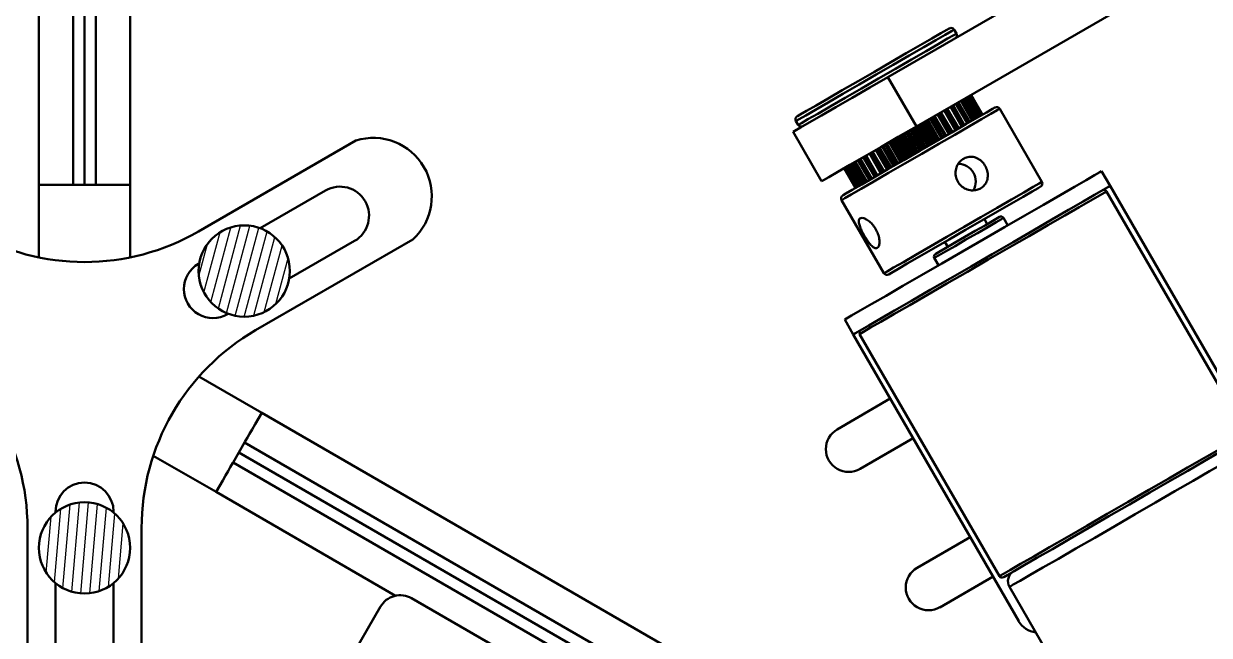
# Model space of a CAD drawing. Header units: millimetres. Extents: x 263 to 2983, y 441 to 2500.
# Drawn here: x 698.8 to 802.7, y 1775.2 to 1828.7 of the extents above; entities that cross this region are included whole.
import ezdxf

# ---------------------------------------------------------------- set-up
doc = ezdxf.new("R2010")
doc.units = ezdxf.units.MM
doc.header["$LTSCALE"] = 0.5
doc.layers.add('BOL', color=7, linetype='Continuous', lineweight=50)
doc.layers.add('HAT', color=3, linetype='Continuous')

msp = doc.modelspace()

# ---------------------------------------------------------------- hatches: boundary and pattern name
at = {"layer": 'HAT'}
h = msp.add_hatch(dxfattribs=at)
h.set_pattern_fill('ANSI31', color=256, scale=0.25, angle=30)
h.paths.add_polyline_path([(722.15, 1807.08, 1), (714.15, 1807.08, 1)])
h = msp.add_hatch(dxfattribs=at)
h.set_pattern_fill('ANSI31', color=256, scale=0.25, angle=40)
h.paths.add_polyline_path([(708.15, 1782.83, 1), (700.15, 1782.83, 1)])

# ---------------------------------------------------------------- linework, layer by layer
at = {"layer": 'BOL'}
for p, q in [((700.15, 1814.62), (700.15, 1904.62)), ((703.15, 1814.62), (703.15, 1904.62)), ((704.15, 1814.62), (704.15, 1904.62)), ((705.15, 1904.62), (705.15, 1814.62)), ((774.56, 1824.06), (816.67, 1848.38)), ((777.06, 1819.73), (819.17, 1844.05)), ((708.15, 1832.8), (708.15, 1814.62)), ((780.57, 1827.88), (780.37, 1828.22)), ((774.56, 1824.06), (777.06, 1819.73)), ((780.53, 1821.73), (781.53, 1820)), ((780.64, 1821.8), (781.64, 1820.06)), ((780.74, 1821.86), (781.74, 1820.13)), ((780.95, 1821.98), (781.95, 1820.24)), ((781.04, 1822.03), (782.04, 1820.3)), ((781.13, 1822.08), (782.13, 1820.35)), ((781.29, 1822.18), (782.29, 1820.44)), ((781.36, 1822.22), (782.36, 1820.48)), ((781.44, 1822.26), (782.44, 1820.53)), ((781.56, 1822.33), (782.56, 1820.6)), ((781.61, 1822.36), (782.61, 1820.63)), ((781.66, 1822.39), (782.66, 1820.66)), ((781.74, 1822.44), (782.74, 1820.7)), ((781.77, 1822.45), (782.77, 1820.72)), ((781.81, 1822.47), (782.81, 1820.74)), ((781.84, 1822.49), (782.84, 1820.76)), ((781.85, 1822.5), (782.85, 1820.77)), ((781.86, 1822.5), (782.86, 1820.77)), ((778.66, 1820.65), (779.66, 1818.92)), ((778.9, 1820.79), (779.9, 1819.06)), ((779.05, 1820.88), (780.05, 1819.15)), ((779.2, 1820.97), (780.2, 1819.23)), ((779.22, 1820.98), (780.22, 1819.25)), ((779.49, 1821.14), (780.49, 1819.4)), ((779.63, 1821.22), (780.63, 1819.48)), ((779.77, 1821.3), (780.77, 1819.56)), ((780.04, 1821.45), (781.04, 1819.72)), ((780.16, 1821.52), (781.16, 1819.79)), ((780.29, 1821.6), (781.29, 1819.86)), ((788.07, 1814.89), (784.37, 1821.29)), ((766.51, 1820.22), (766.71, 1819.88)), ((776.9, 1819.64), (777.9, 1817.91)), ((777.07, 1819.74), (778.07, 1818.01)), ((777.25, 1819.84), (778.25, 1818.11)), ((777.26, 1819.84), (778.26, 1818.11)), ((777.43, 1819.95), (778.43, 1818.21)), ((777.59, 1820.04), (778.59, 1818.31)), ((777.76, 1820.13), (778.76, 1818.4)), ((777.93, 1820.23), (778.93, 1818.5)), ((778.06, 1820.31), (779.06, 1818.58)), ((778.26, 1820.42), (779.26, 1818.69)), ((778.42, 1820.52), (779.42, 1818.78)), ((778.58, 1820.61), (779.58, 1818.88)), ((766.25, 1819.27), (768.75, 1814.94)), ((775.16, 1818.63), (776.16, 1816.9)), ((775.31, 1818.72), (776.31, 1816.99)), ((775.49, 1818.82), (776.49, 1817.09)), ((775.51, 1818.83), (776.51, 1817.1)), ((775.68, 1818.93), (776.68, 1817.2)), ((775.85, 1819.03), (776.85, 1817.3)), ((775.96, 1819.09), (776.96, 1817.36)), ((776.14, 1819.2), (777.14, 1817.47)), ((776.2, 1819.24), (777.2, 1817.5)), ((776.38, 1819.34), (777.38, 1817.6)), ((776.55, 1819.44), (777.55, 1817.7)), ((776.61, 1819.47), (777.61, 1817.74)), ((776.79, 1819.57), (777.79, 1817.84)), ((727.93, 1818.5), (714.15, 1810.55)), ((773.23, 1817.52), (774.23, 1815.79)), ((773.5, 1817.67), (774.5, 1815.94)), ((773.53, 1817.69), (774.53, 1815.96)), ((773.68, 1817.78), (774.68, 1816.05)), ((773.84, 1817.87), (774.84, 1816.14)), ((774.07, 1818), (775.07, 1816.27)), ((774.16, 1818.06), (775.16, 1816.32)), ((774.32, 1818.15), (775.32, 1816.42)), ((774.48, 1818.24), (775.48, 1816.51)), ((774.68, 1818.36), (775.68, 1816.62)), ((774.82, 1818.44), (775.82, 1816.71)), ((774.99, 1818.54), (775.99, 1816.8)), ((771.54, 1816.54), (772.54, 1814.81)), ((771.64, 1816.6), (772.64, 1814.87)), ((771.73, 1816.65), (772.73, 1814.92)), ((771.94, 1816.78), (772.94, 1815.04)), ((772.06, 1816.84), (773.06, 1815.11)), ((772.17, 1816.91), (773.17, 1815.17)), ((772.41, 1817.05), (773.41, 1815.32)), ((772.54, 1817.12), (773.54, 1815.39)), ((772.67, 1817.2), (773.67, 1815.46)), ((772.95, 1817.36), (773.95, 1815.62)), ((773.09, 1817.44), (774.09, 1815.71)), ((770.72, 1816.07), (771.72, 1814.34)), ((770.72, 1816.07), (771.72, 1814.34)), ((770.74, 1816.08), (771.74, 1814.35)), ((770.75, 1816.09), (771.75, 1814.36)), ((770.8, 1816.12), (771.8, 1814.39)), ((770.84, 1816.14), (771.84, 1814.41)), ((770.87, 1816.16), (771.87, 1814.43)), ((770.97, 1816.21), (771.97, 1814.48)), ((771.02, 1816.24), (772.02, 1814.51)), ((771.08, 1816.28), (772.08, 1814.54)), ((771.21, 1816.36), (772.21, 1814.62)), ((771.29, 1816.4), (772.29, 1814.67)), ((771.36, 1816.44), (772.36, 1814.71)), ((794.05, 1814.53), (793.3, 1815.83)), ((700.15, 1814.62), (703.15, 1814.62)), ((700.15, 1808.27), (700.15, 1814.62)), ((703.15, 1814.62), (704.15, 1814.62)), ((705.15, 1814.62), (704.15, 1814.62)), ((708.15, 1814.62), (705.15, 1814.62)), ((708.15, 1814.62), (708.15, 1808.27)), ((808.55, 1789.41), (794.05, 1814.53)), ((725.26, 1814.13), (719.55, 1810.83)), ((805.99, 1792.84), (793.74, 1814.06)), ((770.51, 1813.29), (774.21, 1806.89)), ((783.27, 1811.19), (783.02, 1811.63)), ((785.07, 1811.08), (784.7, 1811.73)), ((719.15, 1801.89), (732.93, 1809.84)), ((722.1, 1806.42), (727.81, 1809.72)), ((779.56, 1809.63), (779.81, 1809.19)), ((778.63, 1808.23), (779.01, 1807.58)), ((714.21, 1807.75), (714.14, 1807.71)), ((716.69, 1803.29), (716.76, 1803.33)), ((771.53, 1801.53), (770.78, 1802.83)), ((786.03, 1776.41), (771.53, 1801.53)), ((772.09, 1801.56), (784.34, 1780.34)), ((714.18, 1797.83), (719.68, 1794.65)), ((774.78, 1795.9), (770.13, 1793.21)), ((719.68, 1794.65), (797.62, 1749.65)), ((718.18, 1792.06), (717.68, 1791.19)), ((718.18, 1792.06), (796.12, 1747.06)), ((772.13, 1789.75), (776.78, 1792.43)), ((715.68, 1787.73), (710.18, 1790.9)), ((717.18, 1790.32), (717.68, 1791.19)), ((795.62, 1746.19), (717.68, 1791.19)), ((795.12, 1745.32), (717.18, 1790.32)), ((731.42, 1778.64), (715.68, 1787.73)), ((701.6, 1786), (701.6, 1785.92)), ((706.7, 1785.92), (706.7, 1786)), ((699.15, 1784.57), (699.15, 1768.65)), ((709.15, 1768.65), (709.15, 1784.57)), ((781.78, 1783.77), (777.13, 1781.09)), ((779.13, 1777.62), (783.78, 1780.31)), ((701.6, 1779.75), (701.6, 1773.15)), ((706.7, 1773.15), (706.7, 1779.75)), ((785.22, 1779.41), (800.12, 1753.6)), ((732.82, 1778.41), (740.09, 1774.21)), ((730.09, 1777.68), (725.59, 1769.88))]:
    msp.add_line(p, q, dxfattribs=at)
at = {"layer": 'BOL', "flags": 128}
for points in [[(780.37, 1828.22), (780.36, 1828.22), (780.14, 1828.09), (779.6, 1827.78), (778.78, 1827.31), (777.71, 1826.69), (776.44, 1825.95), (775.02, 1825.14), (773.54, 1824.28), (772.04, 1823.42), (770.62, 1822.59), (769.32, 1821.85), (768.22, 1821.21), (767.36, 1820.71), (766.79, 1820.38), (766.53, 1820.23), (766.51, 1820.22)], [(779.96, 1828.33), (779.95, 1828.33), (779.74, 1828.21), (779.22, 1827.91), (778.43, 1827.45), (777.4, 1826.85), (776.17, 1826.15), (774.81, 1825.36), (773.38, 1824.54), (771.95, 1823.71), (770.57, 1822.91), (769.33, 1822.2), (768.27, 1821.58), (767.44, 1821.11), (766.89, 1820.79), (766.64, 1820.64), (766.62, 1820.63)], [(780.57, 1827.88), (780.56, 1827.87), (780.34, 1827.74), (779.8, 1827.44), (778.98, 1826.96), (777.91, 1826.34), (776.64, 1825.61), (775.22, 1824.79), (773.74, 1823.93), (772.24, 1823.07), (770.82, 1822.25), (769.52, 1821.5), (768.42, 1820.86), (767.56, 1820.37), (766.99, 1820.04), (766.73, 1819.89), (766.71, 1819.88)], [(766.25, 1819.27), (766.42, 1819.36), (766.9, 1819.64), (767.68, 1820.09), (768.74, 1820.7), (770.01, 1821.43), (771.44, 1822.26), (772.98, 1823.15), (774.56, 1824.06)], [(784.37, 1821.29), (784.36, 1821.29), (784.14, 1821.16), (783.6, 1820.85), (782.78, 1820.38), (781.71, 1819.76), (780.44, 1819.02), (779.02, 1818.21), (777.54, 1817.35), (776.04, 1816.49), (774.62, 1815.67), (773.32, 1814.92), (772.22, 1814.28), (771.36, 1813.79), (770.79, 1813.46), (770.53, 1813.3), (770.51, 1813.29)], [(783.96, 1821.4), (783.95, 1821.4), (783.74, 1821.28), (783.22, 1820.98), (782.43, 1820.52), (781.4, 1819.93), (780.17, 1819.22), (778.81, 1818.43), (777.38, 1817.61), (775.95, 1816.78), (774.57, 1815.99), (773.33, 1815.27), (772.27, 1814.65), (771.44, 1814.18), (770.89, 1813.86), (770.64, 1813.71), (770.62, 1813.7)], [(768.75, 1814.94), (768.92, 1815.03), (769.4, 1815.31), (770.18, 1815.76), (771.24, 1816.37), (772.51, 1817.1), (773.94, 1817.93), (775.48, 1818.82), (777.06, 1819.73)], [(793.3, 1815.83), (793.14, 1815.74), (792.69, 1815.47), (791.94, 1815.04), (790.92, 1814.46), (789.66, 1813.73), (788.2, 1812.88), (786.56, 1811.94), (784.8, 1810.92), (782.97, 1809.86), (781.11, 1808.79), (779.28, 1807.73), (777.52, 1806.72), (775.88, 1805.77), (774.41, 1804.92), (773.15, 1804.2), (772.14, 1803.61), (771.39, 1803.18), (770.93, 1802.92), (770.78, 1802.83)], [(794.05, 1814.53), (793.89, 1814.44), (793.44, 1814.18), (792.69, 1813.74), (791.67, 1813.16), (790.41, 1812.43), (788.95, 1811.58), (787.31, 1810.64), (785.55, 1809.62), (783.72, 1808.56), (781.86, 1807.49), (780.03, 1806.43), (778.27, 1805.42), (776.63, 1804.47), (775.16, 1803.63), (773.9, 1802.9), (772.89, 1802.31), (772.14, 1801.88), (771.68, 1801.62), (771.53, 1801.53)], [(788.07, 1814.89), (788.06, 1814.88), (787.84, 1814.75), (787.31, 1814.45), (786.48, 1813.97), (785.41, 1813.35), (784.14, 1812.62), (782.72, 1811.8), (781.24, 1810.94), (779.74, 1810.08), (778.32, 1809.26), (777.02, 1808.51), (775.92, 1807.87), (775.06, 1807.38), (774.49, 1807.05), (774.23, 1806.89), (774.21, 1806.89)], [(787.96, 1814.48), (787.95, 1814.47), (787.74, 1814.35), (787.22, 1814.05), (786.43, 1813.59), (785.4, 1813), (784.17, 1812.29), (782.81, 1811.51), (781.38, 1810.68), (779.95, 1809.85), (778.57, 1809.06), (777.33, 1808.34), (776.27, 1807.73), (775.44, 1807.25), (774.89, 1806.93), (774.64, 1806.78), (774.62, 1806.78)], [(793.74, 1814.06), (793.58, 1813.97), (793.12, 1813.7), (792.36, 1813.27), (791.34, 1812.67), (790.07, 1811.94), (788.59, 1811.09), (786.95, 1810.14), (785.19, 1809.13), (783.37, 1808.08), (781.54, 1807.02), (779.74, 1805.98), (778.04, 1805), (776.48, 1804.09), (775.1, 1803.3), (773.95, 1802.63), (773.05, 1802.12), (772.44, 1801.76), (772.13, 1801.58), (772.09, 1801.56)], [(784.7, 1811.73), (784.53, 1811.63), (784.06, 1811.36), (783.32, 1810.93), (782.41, 1810.41), (781.41, 1809.83), (780.45, 1809.27), (779.61, 1808.79), (779, 1808.44), (778.67, 1808.25), (778.63, 1808.23)], [(778.72, 1808.57), (778.76, 1808.59), (779.06, 1808.76), (779.63, 1809.09), (780.41, 1809.54), (781.31, 1810.06), (782.23, 1810.59), (783.08, 1811.08), (783.76, 1811.48), (784.2, 1811.73), (784.35, 1811.82)], [(719.68, 1794.65), (719.39, 1794.15), (719.11, 1793.66), (718.85, 1793.21), (718.62, 1792.82), (718.44, 1792.49), (718.3, 1792.25), (718.21, 1792.11), (718.18, 1792.06)], [(784.34, 1780.34), (784.38, 1780.37), (784.69, 1780.55), (785.3, 1780.9), (786.2, 1781.42), (787.35, 1782.08), (788.73, 1782.88), (790.29, 1783.78), (791.99, 1784.76), (793.79, 1785.8), (795.62, 1786.86), (797.44, 1787.91), (799.2, 1788.92), (800.84, 1789.87), (802.32, 1790.72), (803.59, 1791.46), (804.61, 1792.05), (805.37, 1792.49), (805.83, 1792.75), (805.99, 1792.84), (805.99, 1792.84)], [(805.9, 1792.5), (805.75, 1792.41), (805.29, 1792.15), (804.55, 1791.72), (803.54, 1791.14), (802.3, 1790.42), (800.85, 1789.59), (799.24, 1788.66), (797.52, 1787.67), (795.74, 1786.64), (793.94, 1785.6), (792.18, 1784.58), (790.51, 1783.62), (788.98, 1782.73), (787.63, 1781.96), (786.5, 1781.3), (785.62, 1780.8), (785.02, 1780.45), (784.72, 1780.27), (784.68, 1780.25)], [(806.35, 1791.61), (806.2, 1791.52), (805.75, 1791.26), (805.01, 1790.84), (804.01, 1790.26), (802.77, 1789.54), (801.33, 1788.71), (799.73, 1787.79), (798.02, 1786.8), (796.24, 1785.77), (794.45, 1784.74), (792.7, 1783.72), (791.03, 1782.76), (789.51, 1781.88), (788.16, 1781.11), (787.04, 1780.46), (786.16, 1779.95), (785.56, 1779.61), (785.26, 1779.43), (785.22, 1779.41)], [(715.68, 1787.73), (715.98, 1788.23), (716.26, 1788.72), (716.52, 1789.17), (716.74, 1789.56), (716.93, 1789.89), (717.07, 1790.13), (717.15, 1790.27), (717.18, 1790.32)]]:
    msp.add_lwpolyline(points, dxfattribs=at)
at = {"layer": 'BOL'}
for centre in [(718.15, 1807.08), (704.15, 1782.83)]:
    msp.add_circle(centre, 4, dxfattribs=at)
for centre, radius, start, end in [((780.11, 1828.07), 0.3, 30, 120), ((780.31, 1827.73), 0.3, 300, 30), ((766.77, 1820.37), 0.3, 120, 210), ((784.11, 1821.14), 0.3, 30, 120), ((766.97, 1820.03), 0.3, 210, 300), ((729.47, 1813.62), 5.12, 312.5071, 107.4943), ((780.72, 1814.92), 1.55, 330.2715, 89.7044), ((726.54, 1811.92), 2.55, 300, 120), ((787.81, 1814.74), 0.3, 300, 30), ((770.77, 1813.44), 0.3, 120, 210), ((793.52, 1813.94), 0.25, 30, 120), ((784.48, 1811.6), 0.25, 30, 120), ((704.15, 1827.87), 20, 240, 300), ((778.85, 1808.35), 0.25, 120, 210), ((715.41, 1805.5), 2.55, 120, 300), ((774.47, 1807.04), 0.3, 210, 300), ((679.15, 1784.57), 20, 0, 60), ((729.15, 1784.57), 20, 120, 180), ((772.31, 1801.69), 0.25, 120, 210), ((771.13, 1791.48), 2, 120, 300), ((704.15, 1786), 2.55, 0, 180), ((778.13, 1779.36), 2, 120, 300), ((784.56, 1780.47), 0.25, 210, 300), ((786.09, 1779.91), 1, 120, 210), ((731.82, 1776.68), 2, 60, 150), ((787.76, 1777.41), 2, 210, 263.1301)]:
    msp.add_arc(centre, radius, start, end, dxfattribs=at)
for points, knots in [([(782.69, 1814.32), (782.82, 1814.41), (783.07, 1814.6), (783.28, 1815.01), (783.35, 1815.49), (783.26, 1815.98), (783.03, 1816.44), (782.68, 1816.8), (782.26, 1817.04), (781.8, 1817.12), (781.34, 1817.02), (780.94, 1816.77), (780.64, 1816.38), (780.49, 1815.91), (780.49, 1815.4), (780.66, 1814.91), (780.97, 1814.51), (781.4, 1814.24), (781.89, 1814.12), (782.34, 1814.16), (782.59, 1814.27), (782.69, 1814.32)], [0, 0, 0, 0, 0.053059, 0.106082, 0.15968, 0.213698, 0.267087, 0.319774, 0.372782, 0.426625, 0.480525, 0.533627, 0.586328, 0.63961, 0.693586, 0.747296, 0.800149, 0.85292, 0.906481, 0.960497, 1, 1, 1, 1]), ([(773.64, 1809.1), (773.69, 1809.14), (773.79, 1809.24), (773.84, 1809.56), (773.81, 1809.98), (773.67, 1810.44), (773.43, 1810.89), (773.12, 1811.28), (772.78, 1811.56), (772.45, 1811.72), (772.19, 1811.74), (772.04, 1811.63), (772, 1811.39), (772.08, 1811.05), (772.25, 1810.64), (772.49, 1810.19), (772.75, 1809.77), (773.02, 1809.4), (773.28, 1809.15), (773.49, 1809.05), (773.6, 1809.08), (773.64, 1809.1)], [0, 0, 0, 0, 0.053049, 0.106083, 0.159686, 0.213696, 0.26708, 0.319772, 0.372778, 0.426622, 0.480524, 0.533629, 0.586326, 0.639602, 0.69358, 0.747285, 0.800144, 0.852911, 0.906475, 0.960494, 1, 1, 1, 1])]:
    msp.add_open_spline(points, degree=3, knots=knots, dxfattribs=at)

doc.saveas('drawing.dxf')
